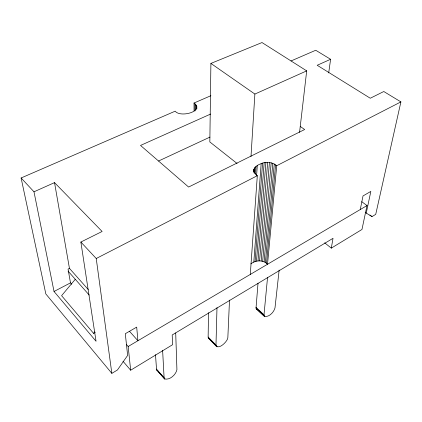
<?xml version="1.0" encoding="UTF-8"?>
<svg xmlns="http://www.w3.org/2000/svg" width="422" height="422" viewBox="0 0 422 422"><rect width="100%" height="100%" fill="white"/><g stroke="black" fill="none" stroke-linecap="round" stroke-linejoin="round"><path stroke-width="0.63" d="M299.567 132.334L306.694 70.875L261.999 42.548L210.9 63.421L209.834 141.945L237.08 163.478M209.259 338.829L208.421 338.191L208.141 337.046L208.505 312.686M229.505 300.116L227.843 337.6C227.822 341.377 218.026 350.698 215.98 345.064L216.992 307.601M250.995 156.536L254.877 94.064L210.9 63.421M253.611 171.796C253.189 166.073 259.831 164.031 264.204 162.602C268.566 161.779 273.34 162.771 276.726 165.725L267.522 264.256C263.149 259.646 255.579 259.994 250.853 263.903M253.712 171.316L253.844 169.343M253.981 172.856L254.292 168.251M254.63 173.162L255.03 167.244M255.5 174.233L256.043 166.347M256.597 175.447L257.293 165.582M250.288 274.427L257.315 175.7L254.355 172.762L253.701 170.477M253.801 262.183L261.165 163.625M255.078 261.571L262.605 163.024M256.497 261.134L264.204 162.602M258.006 260.886L265.913 162.364M259.567 260.838L267.675 162.322M279.148 270.043L274.986 307.933C273.873 312.233 269.03 317.37 264.425 316.421L256.47 308.973L256.027 308.034L258.016 283.204M261.134 260.986L269.447 162.475M262.658 261.323L271.177 162.818M264.093 261.851L272.807 163.34M265.396 262.542L274.295 164.031M266.53 263.386L275.587 164.865M264.425 316.421L263.993 314.849L267.532 277.607M328.696 72.916L330.6 59.286L315.714 50.26L291.016 60.963M324.703 242.85L331.302 248.131L333.021 238.314L172.202 334.968L172.577 344.716L130.672 370.215L122.992 361.232M360.261 209.528L363.026 195.935L370.838 191.403L366.243 213.121L372.025 216.591L375.722 214.365L400.9 101.892L383.788 91.521L370.273 98.236L317.191 65.273L330.6 59.286M361.723 201.695L367.008 205.551L361.971 229.473L331.302 248.131M75.28 279.28L61.596 295.674L93.584 333.359L95.272 332.404M93.584 333.359L94.85 331.85M210.9 95.699L194.03 103.01C204.67 111.709 179.888 117.801 175.214 111.165L21.1 177.978L45.834 293.949L111.841 373.354L117.437 369.983L127.634 355.419L125.292 333.718L136.696 327.113L137.92 340.733L129.475 331.27M130.672 370.215L128.167 346.488L367.008 205.551M54.533 182.62L102.119 231.478L80.866 242.038L96.052 341.261L54.032 291.465L70.495 282.877L68.063 269.072L69.445 268.366L54.533 182.62L33.992 191.799L21.1 177.978M111.841 373.354L96.232 258.507L257.315 175.7M276.726 165.725L400.9 101.892M158.572 161.009L209.971 137.092M254.877 94.064L306.694 70.875M210.647 114.045L140.526 145.437L188.613 187.046L304.658 129.517L300.253 126.442M257.404 309.373L256.47 308.973M155.491 354.649L156.557 369.688L164.49 378.835C169.607 380.528 175.969 374.678 176.923 369.646L175.71 332.979M157.849 370.769L156.842 370.189M369.909 215.03L372.025 216.591M365.183 212.335L366.243 213.121M256.017 307.395L263.993 314.849M256.027 308.034L263.998 315.487M259.272 311.125L262.078 313.746M256.18 308.566L264.831 316.685M208.141 337.046L215.98 345.064M208.204 337.674L217.077 346.831M208.421 338.191L216.597 346.589M80.866 242.038L96.232 258.507M69.445 268.366L88.235 289.524M156.435 369.065L164.095 377.722L164.49 378.835M156.557 369.688L164.918 379.188M68.053 271.098L89.206 295.057M126.484 344.574L128.167 346.488M70.495 282.877L71.703 284.264M33.992 191.799L54.032 291.465M162.612 350.271L164.095 377.722M194.03 103.01L194.067 110.902M195.845 104.519L195.855 109.778M194.975 103.722L194.996 110.96M196.816 106.307L196.816 108.945M196.462 105.389L196.467 108.681"/></g></svg>
